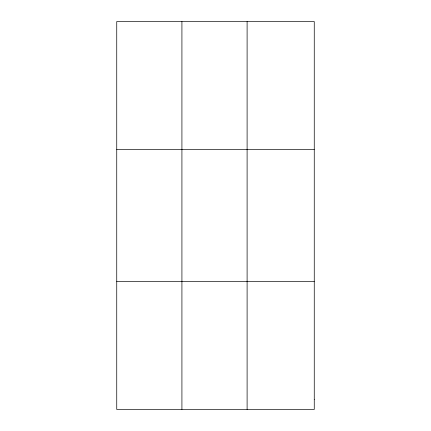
<?xml version="1.0" encoding="UTF-8"?>
<svg xmlns="http://www.w3.org/2000/svg" width="431" height="431" viewBox="0 0 431 431"><rect width="100%" height="100%" fill="white"/><g stroke="black" fill="none" stroke-linecap="round" stroke-linejoin="round"><path stroke-width="0.65" d="M181.92 409.45L181.92 21.55M247.103 409.45L247.103 21.55M116.742 149.557L314.258 149.557M116.742 281.443L314.258 281.443M314.258 399.602L314.258 409.45L116.742 409.45L116.742 21.55L314.258 21.55L314.258 399.602"/></g></svg>
